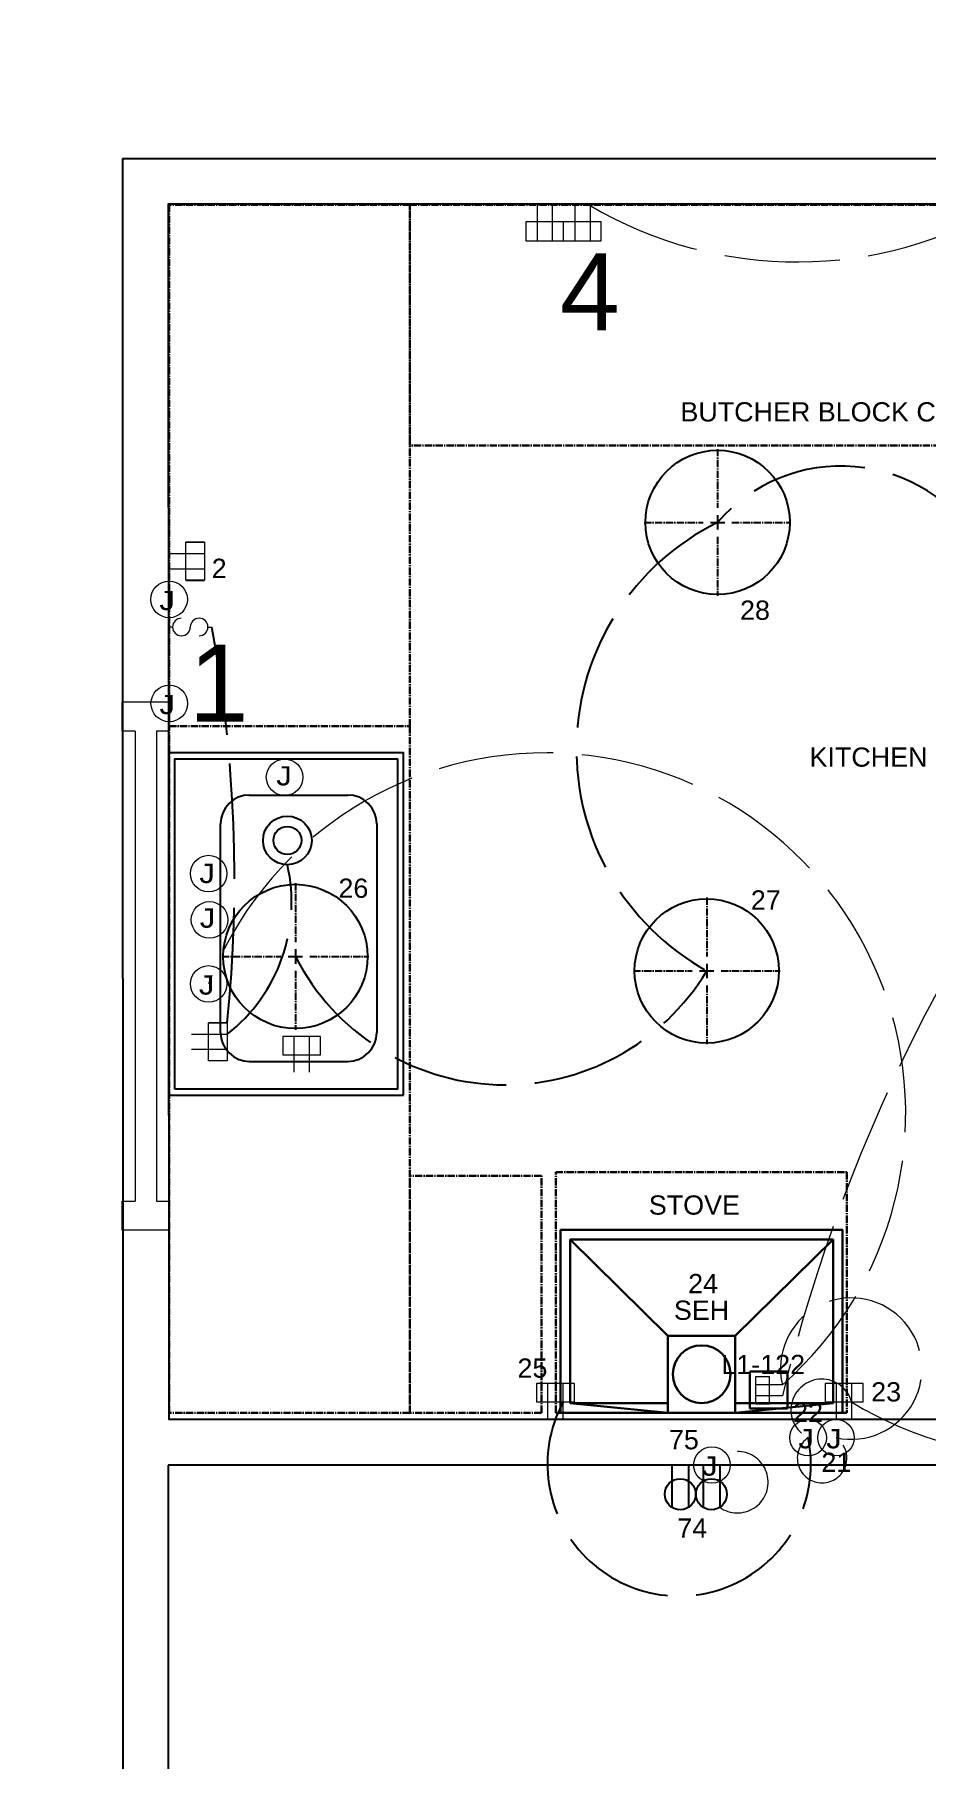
# Model space of a CAD drawing. Header units: inches. Extents: x 26 to 544, y -542 to 369.
# Drawn here: x 26 to 118.7, y -257.1 to -77.8 of the extents above; entities that cross this region are included whole.
import ezdxf

# ---------------------------------------------------------------- set-up
doc = ezdxf.new("R2010")
doc.units = ezdxf.units.IN
doc.header["$MEASUREMENT"] = 0
doc.linetypes.add('ACAD_ISO02W100', pattern=[15, 12, -3])
doc.linetypes.add('CENTER2', pattern=[1.125, 0.75, -0.125, 0.125, -0.125])
doc.layers.get('0').update_dxf_attribs({"color": 1, "lineweight": 9})
for name, color, linetype, lineweight in [('A201-Dimensions', 7, 'Continuous', 9), ('A201-Floorplan-2nd-floor', 7, 'Continuous', 9), ('A201-Text', 7, 'Continuous', 9), ('E201-Electrical-2nd-floor', 7, 'Continuous', 9)]:
    doc.layers.add(name, color=color, linetype=linetype, lineweight=lineweight)
doc.styles.add('Reg', font='Courier New.ttf', dxfattribs={"height": 1})
doc.styles.get("Standard").update_dxf_attribs({"font": 'Arial.ttf', "height": 2})
doc.dimstyles.get("Standard").update_dxf_attribs({"dimtxt": 0.18, "dimasz": 0.1175, "dimexe": 0.18, "dimexo": 0.0625, "dimgap": 0.09, "dimtad": 0, "dimtoh": 1, "dimdec": 3, "dimzin": 0, "dimdsep": 46, "dimlunit": 4, "dimtxsty": 'Standard', "dimblk": 'ARCHTICK', "dimblk1": 'ARCHTICK', "dimblk2": 'ARCHTICK', "dimcen": 0.09, "dimadec": 1, "dimazin": 0, "dimtfac": 1, "dimtdec": 3, "dimtofl": 0, "dimtmove": 0, "dimatfit": 3, "dimfxl": 1, "dimtolj": 1, "dimtzin": 0, "dimarcsym": 0})

# ---------------------------------------------------------------- blocks, each defined once
blk = doc.blocks.new('stove')
at = {"layer": 'A201-Floorplan-2nd-floor', "linetype": 'CENTER2', "lineweight": 30}
blk.add_lwpolyline([(-30.27, 25), (0, 25), (0, 0), (-30.27, 0)], close=True, dxfattribs=at)
blk = doc.blocks.new('L2-switch-1')
at = {"layer": 'E201-Electrical-2nd-floor'}
for p, q in [((0.41, 0, -43.5), (0, 0, -43.5)), ((4.08, 0, -43.5), (4.49, 0, -43.5))]:
    blk.add_line(p, q, dxfattribs=at)
for centre, start, end in [((1.32, 0, -43.5), 90, 270), ((3.17, 0, -43.5), 270, 180), ((1.34, 0, -43.5), 270, 0)]:
    blk.add_arc(centre, 0.916, start, end, dxfattribs=at)
blk = doc.blocks.new('L2-gfci-duplex-2')
at = {"layer": 'E201-Electrical-2nd-floor'}
for p, q in [((0, 0, -43.5), (3.72, 0, -43.5)), ((3.72, 1.18, -43.5), (1.79, 1.18, -43.5)), ((1.79, -2.75, -43.5), (1.79, 1.18, -43.5)), ((0, -1.57, -43.5), (3.72, -1.57, -43.5))]:
    blk.add_line(p, q, dxfattribs=at)
at = {"layer": 'E201-Electrical-2nd-floor', "elevation": -43.5}
blk.add_lwpolyline([(1.79, -2.75), (1.79, 1.18), (3.72, 1.18), (3.72, -2.75)], close=True, dxfattribs=at)
blk = doc.blocks.new('L2-north-kitchen-butcher-block')
at = {"layer": 'A201-Floorplan-2nd-floor', "linetype": 'CENTER2', "lineweight": 30}
blk.add_lwpolyline([(0, -25), (-101.32, -25), (-101.32, 0), (0, 0)], close=True, dxfattribs=at)
blk = doc.blocks.new('L2-kitchen-NW-butcher-block')
at = {"layer": 'A201-Floorplan-2nd-floor', "linetype": 'CENTER2', "lineweight": 30}
blk.add_lwpolyline([(25, -54.19), (25, 0), (0, 0), (0, -54.19)], close=True, dxfattribs=at)
blk = doc.blocks.new('L2-kitchen-butcher-block-sink')
at = {"layer": 'A201-Floorplan-2nd-floor', "linetype": 'CENTER2', "lineweight": 30}
blk.add_lwpolyline([(0, 71.3625), (25, 71.3625), (25, 0), (0, 0)], close=True, dxfattribs=at)
blk = doc.blocks.new('L2-butcher-block-west-stove')
at = {"layer": 'A201-Floorplan-2nd-floor', "linetype": 'CENTER2', "lineweight": 30}
for p, q in [((13.69, 24.62), (0, 24.62)), ((0, 0), (0, 24.62)), ((13.69, 0), (13.69, 24.62)), ((13.69, 0), (0, 0))]:
    blk.add_line(p, q, dxfattribs=at)
blk = doc.blocks.new('smart-hood')
at = {"lineweight": 30}
for p, q in [((11.15625, 8), (11.15625, 0)), ((18.15625, 8), (11.15625, 8)), ((18.15625, 8), (18.15625, 0))]:
    blk.add_line(p, q, dxfattribs=at)
blk.add_lwpolyline([(0, 0), (29.3125, 0), (29.3125, 19), (0, 19)], close=True, dxfattribs=at)
blk.add_lwpolyline([(18.15625, 1), (28.3125, 1), (28.3125, 18), (1, 18), (1, 1), (11.15625, 1)], dxfattribs=at)
blk.add_circle((14.65625, 4), 3, dxfattribs=at)
blk = doc.blocks.new('L2-stove-exhaust-hood')
at = {"layer": 'A201-Floorplan-2nd-floor', "lineweight": 30}
for p, q in [((0, 8), (-10.15625, 18)), ((17.15625, 18), (7, 8)), ((-10.15625, 1), (0, 0)), ((7, 0), (17.15625, 1))]:
    blk.add_line(p, q, dxfattribs=at)
blk.add_blockref('smart-hood', (-11.15625, 0), dxfattribs=at)
blk = doc.blocks.new('L2-gfci-duplex-4')
at = {"layer": 'E201-Electrical-2nd-floor'}
for p, q in [((-3.92, 0, -48.88), (-3.92, -1.96, -48.88)), ((3.92, 0, -48.88), (-3.92, 0, -48.88)), ((-2.75, 1.76, -48.88), (-2.75, -1.96, -48.88)), ((-1.18, 1.76, -48.88), (-1.18, -1.96, -48.88)), ((0, -1.96, -48.88), (0, 0, -48.88)), ((1.18, 1.7, -48.88), (1.18, -1.96, -48.88)), ((2.75, 1.7, -48.88), (2.75, -1.96, -48.88)), ((3.92, -1.96, -48.88), (3.92, 0, -48.88)), ((-3.92, -1.96, -48.88), (3.92, -1.96, -48.88))]:
    blk.add_line(p, q, dxfattribs=at)
blk = doc.blocks.new('L2-gfci-duplex-10')
at = {"layer": 'E201-Electrical-2nd-floor'}
for p, q in [((3.72, 2.75), (1.79, 2.75)), ((1.79, -1.18), (1.79, 2.75)), ((0, 1.57), (3.72, 1.57)), ((0, 0), (3.72, 0))]:
    blk.add_line(p, q, dxfattribs=at)
blk.add_lwpolyline([(1.79, -1.18), (1.79, 2.75), (3.72, 2.75), (3.72, -1.18)], close=True, dxfattribs=at)
blk = doc.blocks.new('L2-gfci-duplex-9')
at = {"layer": 'E201-Electrical-2nd-floor'}
for p, q in [((0, 0), (0, -1.94)), ((3.92, 0), (0, 0)), ((1.18, -3.72), (1.18, 0)), ((2.75, -3.72), (2.75, 0)), ((3.92, -1.94), (3.92, 0)), ((3.92, -1.94), (0, -1.94))]:
    blk.add_line(p, q, dxfattribs=at)
blk = doc.blocks.new('L2-cabinet-holding-kitchen-sink')
at = {"layer": 'A201-Floorplan-2nd-floor', "lineweight": -3}
for points in [[(0, 0), (0, 35.56), (-24.42, 35.56), (-24.4, 0)], [(-23.77, 0.62), (-23.8, 34.94), (-0.63, 34.94), (-0.63, 0.62)]]:
    blk.add_lwpolyline(points, close=True, dxfattribs=at)
blk = doc.blocks.new('L2-insinkerator')
at = {"layer": 'E201-Electrical-2nd-floor', "lineweight": -3}
blk.add_circle((0, 2.53), 2.53, dxfattribs=at)
blk = doc.blocks.new('L2-kitchen-sink-and-drain')
at = {"layer": 'A201-Floorplan-2nd-floor', "lineweight": -3}
for p, q in [((-3.9375, 4.71875), (6.28125, 4.71875)), ((-6.9375, -19.96875), (-6.9375, 1.71875)), ((9.28125, 1.71875), (9.28125, -19.96875)), ((-3.9375, -22.96875), (6.28125, -22.96875))]:
    blk.add_line(p, q, dxfattribs=at)
blk.add_circle((0, 0), 1.45459, dxfattribs=at)
for centre, start, end in [((-3.9375, 1.71875), 90, 180), ((6.28125, 1.71875), 0, 90), ((-3.9375, -19.96875), 180, 270), ((6.28125, -19.96875), 270, 0)]:
    blk.add_arc(centre, 3, start, end, dxfattribs=at)
blk = doc.blocks.new('L2-gfci-duplex-23')
at = {"layer": 'E201-Electrical-2nd-floor'}
for p, q in [((-1.18, 3.72, -56.5), (-1.18, 1.79, -56.5)), ((2.75, 3.72, -56.5), (-1.18, 3.72, -56.5)), ((0, 0, -56.5), (0, 3.72, -56.5)), ((1.57, 0, -56.5), (1.57, 3.72, -56.5)), ((2.75, 1.79, -56.5), (2.75, 3.72, -56.5)), ((2.75, 1.79, -56.5), (-1.18, 1.79, -56.5))]:
    blk.add_line(p, q, dxfattribs=at)
blk = doc.blocks.new('L2-j-box-22')
at = {"layer": 'E201-Electrical-2nd-floor'}
blk.add_circle((0, -1.9), 1.9, dxfattribs=at)
at = {"layer": 'E201-Electrical-2nd-floor', "lineweight": 5, "style": 'Reg'}
blk.add_text('J', height=2, dxfattribs=at).set_placement((-1.25, -3.01))
blk = doc.blocks.new('L2-j-box-21')
at = {"layer": 'E201-Electrical-2nd-floor'}
blk.add_circle((0, -1.9), 1.9, dxfattribs=at)
at = {"layer": 'E201-Electrical-2nd-floor', "lineweight": 5, "style": 'Reg'}
blk.add_text('J', height=2, dxfattribs=at).set_placement((-1.25, -3.01))
blk = doc.blocks.new('L2-gfci-duplex-25')
at = {"layer": 'E201-Electrical-2nd-floor'}
for p, q in [((-1.18, 3.72, -56.5), (-1.18, 1.79, -56.5)), ((2.75, 3.72, -56.5), (-1.18, 3.72, -56.5)), ((0, 0, -56.5), (0, 3.72, -56.5)), ((1.57, 0, -56.5), (1.57, 3.72, -56.5)), ((2.75, 1.79, -56.5), (2.75, 3.72, -56.5)), ((2.75, 1.79, -56.5), (-1.18, 1.79, -56.5))]:
    blk.add_line(p, q, dxfattribs=at)
blk = doc.blocks.new('*U72')
at = {"layer": 'E201-Electrical-2nd-floor', "color": 0, "linetype": 'CENTER2', "lineweight": -3, "transparency": 16777216}
for p, q in [((0, 1.5), (0, 7.62)), ((-7.62, 0), (-1.5, 0)), ((1.5, 0), (7.62, 0)), ((0, -7.62), (0, -1.5))]:
    blk.add_line(p, q, dxfattribs=at)
at = {"layer": 'E201-Electrical-2nd-floor', "color": 0, "linetype": 'Continuous', "lineweight": -3, "transparency": 16777216}
for p, q in [((-0.75, 0), (0.75, 0)), ((0, -0.75), (0, 0.75))]:
    blk.add_line(p, q, dxfattribs=at)
blk = doc.blocks.new('L2-ceiling-led-26')
at = {"layer": 'E201-Electrical-2nd-floor', "lineweight": -3}
blk.add_circle((0, 0, -94.5), 7.5, dxfattribs=at)
at = {"layer": 'E201-Electrical-2nd-floor', "linetype": 'CENTER2', "lineweight": -3, "rotation": 270}
blk.add_blockref('*U72', (0, 0, -94.5), dxfattribs=at)
blk = doc.blocks.new('*U74')
at = {"layer": 'E201-Electrical-2nd-floor', "color": 0, "linetype": 'CENTER2', "lineweight": -3, "transparency": 16777216}
for p, q in [((0, 1.5), (0, 7.62)), ((-7.62, 0), (-1.5, 0)), ((1.5, 0), (7.62, 0)), ((0, -7.62), (0, -1.5))]:
    blk.add_line(p, q, dxfattribs=at)
at = {"layer": 'E201-Electrical-2nd-floor', "color": 0, "linetype": 'Continuous', "lineweight": -3, "transparency": 16777216}
for p, q in [((-0.75, 0), (0.75, 0)), ((0, -0.75), (0, 0.75))]:
    blk.add_line(p, q, dxfattribs=at)
blk = doc.blocks.new('L2-ceiling-led-27')
at = {"layer": 'E201-Electrical-2nd-floor', "lineweight": -3}
blk.add_circle((0, 0, -93.5), 7.5, dxfattribs=at)
at = {"layer": 'E201-Electrical-2nd-floor', "linetype": 'CENTER2', "lineweight": -3, "rotation": 270}
blk.add_blockref('*U74', (0, 0, -93.5), dxfattribs=at)
blk = doc.blocks.new('*U76')
at = {"layer": 'E201-Electrical-2nd-floor', "color": 0, "linetype": 'CENTER2', "lineweight": -3, "transparency": 16777216}
for p, q in [((0, 1.5), (0, 7.62)), ((-7.62, 0), (-1.5, 0)), ((1.5, 0), (7.62, 0)), ((0, -7.62), (0, -1.5))]:
    blk.add_line(p, q, dxfattribs=at)
at = {"layer": 'E201-Electrical-2nd-floor', "color": 0, "linetype": 'Continuous', "lineweight": -3, "transparency": 16777216}
for p, q in [((-0.75, 0), (0.75, 0)), ((0, -0.75), (0, 0.75))]:
    blk.add_line(p, q, dxfattribs=at)
blk = doc.blocks.new('L2-ceiling-led-28')
at = {"layer": 'E201-Electrical-2nd-floor', "lineweight": -3}
blk.add_circle((0, 0, -93.88), 7.5, dxfattribs=at)
at = {"layer": 'E201-Electrical-2nd-floor', "linetype": 'CENTER2', "lineweight": -3, "rotation": 270}
blk.add_blockref('*U76', (0, 0, -93.88), dxfattribs=at)
blk = doc.blocks.new('L2-j-box-14')
at = {"layer": 'E201-Electrical-2nd-floor'}
blk.add_circle((0, -1.9), 1.9, dxfattribs=at)
at = {"layer": 'E201-Electrical-2nd-floor', "lineweight": 5, "style": 'Reg'}
blk.add_text('J', height=2, dxfattribs=at).set_placement((-1.1, -2.75))
blk = doc.blocks.new('L2-j-box-13')
at = {"layer": 'E201-Electrical-2nd-floor'}
blk.add_circle((0, 0), 1.9, dxfattribs=at)
at = {"layer": 'E201-Electrical-2nd-floor', "lineweight": 5, "style": 'Reg'}
blk.add_text('J', height=2, dxfattribs=at).set_placement((-1.2, -0.98))
blk = doc.blocks.new('L2-j-box-12')
at = {"layer": 'E201-Electrical-2nd-floor'}
blk.add_circle((0, 0), 1.9, dxfattribs=at)
at = {"layer": 'E201-Electrical-2nd-floor', "lineweight": 5, "style": 'Reg'}
blk.add_text('J', height=2, dxfattribs=at).set_placement((-1.25, -0.82))
blk = doc.blocks.new('L2-j-box-11')
at = {"layer": 'E201-Electrical-2nd-floor'}
blk.add_circle((0, 0), 1.9, dxfattribs=at)
at = {"layer": 'E201-Electrical-2nd-floor', "lineweight": 5, "style": 'Reg'}
blk.add_text('J', height=2, dxfattribs=at).set_placement((-1.25, -1.11))
blk = doc.blocks.new('L2-j-box-15')
at = {"layer": 'E201-Electrical-2nd-floor'}
blk.add_circle((0, 0), 1.9, dxfattribs=at)
at = {"layer": 'E201-Electrical-2nd-floor', "lineweight": 5, "style": 'Reg'}
blk.add_text('J', height=2, dxfattribs=at).set_placement((-1.25, -1.11))
blk = doc.blocks.new('L2-j-box-16')
at = {"layer": 'E201-Electrical-2nd-floor'}
blk.add_circle((0, 0), 1.9, dxfattribs=at)
at = {"layer": 'E201-Electrical-2nd-floor', "lineweight": 5, "style": 'Reg'}
blk.add_text('J', height=2, dxfattribs=at).set_placement((-1.25, -1.11))
blk = doc.blocks.new('L2-j-box-77')
at = {"layer": 'E201-Electrical-2nd-floor'}
blk.add_circle((1.9, 0, -8), 1.9, dxfattribs=at)
at = {"layer": 'E201-Electrical-2nd-floor', "lineweight": 5, "style": 'Reg'}
blk.add_text('J', height=2, dxfattribs=at).set_placement((0.65, -1.11, -8))
blk = doc.blocks.new('_ArchTick')
at = {"color": 0, "linetype": 'ByBlock', "lineweight": 30, "const_width": 0.15}
blk.add_lwpolyline([(-0.5, -0.5), (0.5, 0.5)], dxfattribs=at)
blk = doc.blocks.new('*D111')
at = {"layer": 'A201-Dimensions', "color": 0, "lineweight": -2, "transparency": 16777216}
for p, q in [((95.54, 39.96), (95.54, 27.09)), ((221.79, 39.96), (221.79, 27.09)), ((95.54, 27.27), (154.47, 27.27)), ((221.79, 27.27), (162.85, 27.27))]:
    blk.add_line(p, q, dxfattribs=at)
at = {"layer": 'A201-Dimensions', "color": 0, "lineweight": -2, "transparency": 16777216, "xscale": 0.1175, "yscale": 0.1175, "zscale": 0.1175, "rotation": 180}
blk.add_blockref('_ArchTick', (95.54, 27.27), dxfattribs=at)
at = {"layer": 'A201-Dimensions', "color": 0, "lineweight": -2, "transparency": 16777216, "xscale": 0.1175, "yscale": 0.1175, "zscale": 0.1175}
blk.add_blockref('_ArchTick', (221.79, 27.27), dxfattribs=at)
at = {"layer": 'A201-Dimensions', "color": 0, "lineweight": 5, "transparency": 16777216, "insert": (158.66, 27.27), "char_height": 2, "attachment_point": 5, "rotation": 180}
blk.add_mtext('\\A1;10\'-6{\\H1x;\\S1/4;}"', dxfattribs=at)
blk = doc.blocks.new('*D112')
at = {"layer": 'A201-Dimensions', "color": 0, "lineweight": -2, "transparency": 16777216}
for p, q in [((95.35, 351.82), (76.26, 351.82)), ((76.44, 351.82), (76.44, 209.05)), ((76.44, 39.94), (76.44, 198.96)), ((95.35, 39.94), (76.26, 39.94))]:
    blk.add_line(p, q, dxfattribs=at)
at = {"layer": 'A201-Dimensions', "color": 0, "lineweight": -2, "transparency": 16777216, "xscale": 0.1175, "yscale": 0.1175, "zscale": 0.1175}
for p, rotation in [((76.44, 351.82), 90), ((76.44, 39.94), 270)]:
    blk.add_blockref('_ArchTick', p, dxfattribs=dict(at, rotation=rotation))
at = {"layer": 'A201-Dimensions', "color": 0, "lineweight": 5, "transparency": 16777216, "insert": (76.44, 204.01), "char_height": 2, "attachment_point": 5, "rotation": 90}
blk.add_mtext('\\A1;25\'-11{\\H1x;\\S7/8;}"', dxfattribs=at)
blk = doc.blocks.new('*D113')
at = {"layer": 'A201-Dimensions', "color": 0, "lineweight": -2, "transparency": 16777216}
for p, q in [((221.73, 173.94), (84.85, 173.94)), ((85.03, 173.94), (85.03, 114.63)), ((85.03, 40.03), (85.03, 106.31)), ((221.73, 40.03), (84.85, 40.03))]:
    blk.add_line(p, q, dxfattribs=at)
at = {"layer": 'A201-Dimensions', "color": 0, "lineweight": -2, "transparency": 16777216, "xscale": 0.1175, "yscale": 0.1175, "zscale": 0.1175}
for p, rotation in [((85.03, 173.94), 90), ((85.03, 40.03), 270)]:
    blk.add_blockref('_ArchTick', p, dxfattribs=dict(at, rotation=rotation))
at = {"layer": 'A201-Dimensions', "color": 0, "lineweight": 5, "transparency": 16777216, "insert": (85.03, 110.47), "char_height": 2, "attachment_point": 5, "rotation": 90}
blk.add_mtext('\\A1;11\'-1{\\H1x;\\S7/8;}"', dxfattribs=at)
blk = doc.blocks.new('*D114')
at = {"layer": 'A201-Dimensions', "color": 0, "lineweight": -2, "transparency": 16777216}
for p, q in [((375.41, 40.32), (375.41, 25.85)), ((527.75, 40.32), (527.75, 25.85)), ((375.41, 26.03), (447.42, 26.03)), ((527.75, 26.03), (455.74, 26.03))]:
    blk.add_line(p, q, dxfattribs=at)
at = {"layer": 'A201-Dimensions', "color": 0, "lineweight": -2, "transparency": 16777216, "xscale": 0.1175, "yscale": 0.1175, "zscale": 0.1175, "rotation": 180}
blk.add_blockref('_ArchTick', (375.41, 26.03), dxfattribs=at)
at = {"layer": 'A201-Dimensions', "color": 0, "lineweight": -2, "transparency": 16777216, "xscale": 0.1175, "yscale": 0.1175, "zscale": 0.1175}
blk.add_blockref('_ArchTick', (527.75, 26.03), dxfattribs=at)
at = {"layer": 'A201-Dimensions', "color": 0, "lineweight": 5, "transparency": 16777216, "insert": (451.58, 26.03), "char_height": 2, "attachment_point": 5, "rotation": 180}
blk.add_mtext('\\A1;12\'-8{\\H1x;\\S3/8;}"', dxfattribs=at)
blk = doc.blocks.new('*D115')
at = {"layer": 'A201-Dimensions', "color": 0, "lineweight": -2, "transparency": 16777216}
for p, q in [((375.47, 88.29), (381.14, 88.29)), ((380.96, 88.29), (380.96, 68.58)), ((380.96, 40.38), (380.96, 60.08)), ((375.47, 40.38), (381.14, 40.38))]:
    blk.add_line(p, q, dxfattribs=at)
at = {"layer": 'A201-Dimensions', "color": 0, "lineweight": -2, "transparency": 16777216, "xscale": 0.1175, "yscale": 0.1175, "zscale": 0.1175}
for p, rotation in [((380.96, 88.29), 90), ((380.96, 40.38), 270)]:
    blk.add_blockref('_ArchTick', p, dxfattribs=dict(at, rotation=rotation))
at = {"layer": 'A201-Dimensions', "color": 0, "lineweight": 5, "transparency": 16777216, "insert": (380.96, 64.33), "char_height": 2, "attachment_point": 5, "rotation": 90}
blk.add_mtext('\\A1;3\'-11{\\H1x;\\S7/8;}"', dxfattribs=at)
blk = doc.blocks.new('*D116')
at = {"layer": 'A201-Dimensions', "color": 0, "lineweight": -2, "transparency": 16777216}
for p, q in [((527.81, 147.75), (541.72, 147.75)), ((541.54, 147.75), (541.54, 98.32)), ((541.54, 40.38), (541.54, 89.81)), ((527.81, 40.38), (541.72, 40.38))]:
    blk.add_line(p, q, dxfattribs=at)
at = {"layer": 'A201-Dimensions', "color": 0, "lineweight": -2, "transparency": 16777216, "xscale": 0.1175, "yscale": 0.1175, "zscale": 0.1175}
for p, rotation in [((541.54, 147.75), 90), ((541.54, 40.38), 270)]:
    blk.add_blockref('_ArchTick', p, dxfattribs=dict(at, rotation=rotation))
at = {"layer": 'A201-Dimensions', "color": 0, "lineweight": 5, "transparency": 16777216, "insert": (541.54, 94.07), "char_height": 2, "attachment_point": 5, "rotation": 90}
blk.add_mtext('\\A1;8\'-11{\\H1x;\\S3/8;}"', dxfattribs=at)
blk = doc.blocks.new('*D126')
at = {"layer": 'A201-Dimensions', "color": 0, "lineweight": -2, "transparency": 16777216}
for p, q in [((95.41, 351.88), (95.41, 367.08)), ((95.41, 366.9), (238.71, 366.9)), ((390.6, 366.9), (247.31, 366.9)), ((390.6, 351.88), (390.6, 367.08))]:
    blk.add_line(p, q, dxfattribs=at)
at = {"layer": 'A201-Dimensions', "color": 0, "lineweight": -2, "transparency": 16777216, "xscale": 0.1175, "yscale": 0.1175, "zscale": 0.1175, "rotation": 180}
blk.add_blockref('_ArchTick', (95.41, 366.9), dxfattribs=at)
at = {"layer": 'A201-Dimensions', "color": 0, "lineweight": -2, "transparency": 16777216, "xscale": 0.1175, "yscale": 0.1175, "zscale": 0.1175}
blk.add_blockref('_ArchTick', (390.6, 366.9), dxfattribs=at)
at = {"layer": 'A201-Dimensions', "color": 0, "lineweight": 5, "transparency": 16777216, "insert": (243.01, 366.9), "char_height": 2, "attachment_point": 5, "rotation": 180}
blk.add_mtext('\\A1;24\'-7{\\H1x;\\S1/4;}"', dxfattribs=at)
blk = doc.blocks.new('*D129')
at = {"layer": 'A201-Dimensions', "color": 0, "lineweight": -2, "transparency": 16777216}
for p, q in [((404.63, 147.75), (414.01, 147.75)), ((413.83, 147.75), (413.83, 122.32)), ((413.83, 88.29), (413.83, 113.73)), ((404.63, 88.29), (414.01, 88.29))]:
    blk.add_line(p, q, dxfattribs=at)
at = {"layer": 'A201-Dimensions', "color": 0, "lineweight": -2, "transparency": 16777216, "xscale": 0.1175, "yscale": 0.1175, "zscale": 0.1175}
for p, rotation in [((413.83, 147.75), 90), ((413.83, 88.29), 270)]:
    blk.add_blockref('_ArchTick', p, dxfattribs=dict(at, rotation=rotation))
at = {"layer": 'A201-Dimensions', "color": 0, "lineweight": 5, "transparency": 16777216, "insert": (413.83, 118.02), "char_height": 2, "attachment_point": 5, "rotation": 90}
blk.add_mtext('\\A1;4\'-11{\\H1x;\\S1/2;}"', dxfattribs=at)
blk = doc.blocks.new('*D130')
at = {"layer": 'A201-Dimensions', "color": 0, "lineweight": -2, "transparency": 16777216}
for p, q in [((399.75, 169.19), (394.86, 169.19)), ((395.04, 169.19), (395.04, 134.59)), ((395.04, 93.04), (395.04, 127.63)), ((399.75, 93.04), (394.86, 93.04))]:
    blk.add_line(p, q, dxfattribs=at)
at = {"layer": 'A201-Dimensions', "color": 0, "lineweight": -2, "transparency": 16777216, "xscale": 0.1175, "yscale": 0.1175, "zscale": 0.1175}
for p, rotation in [((395.04, 169.19), 90), ((395.04, 93.04), 270)]:
    blk.add_blockref('_ArchTick', p, dxfattribs=dict(at, rotation=rotation))
at = {"layer": 'A201-Dimensions', "color": 0, "lineweight": 5, "transparency": 16777216, "insert": (395.04, 131.11), "char_height": 2, "attachment_point": 5, "rotation": 90}
blk.add_mtext('\\A1;6\'-4{\\H1x;\\S1/8;}"', dxfattribs=at)
blk = doc.blocks.new('*D131')
at = {"layer": 'A201-Dimensions', "color": 0, "lineweight": -2, "transparency": 16777216}
for p, q in [((370.6, 93.04), (364.45, 93.04)), ((364.63, 93.04), (364.63, 69.32)), ((364.63, 40.02), (364.63, 63.74)), ((370.6, 40.02), (364.45, 40.02))]:
    blk.add_line(p, q, dxfattribs=at)
at = {"layer": 'A201-Dimensions', "color": 0, "lineweight": -2, "transparency": 16777216, "xscale": 0.1175, "yscale": 0.1175, "zscale": 0.1175}
for p, rotation in [((364.63, 93.04), 90), ((364.63, 40.02), 270)]:
    blk.add_blockref('_ArchTick', p, dxfattribs=dict(at, rotation=rotation))
at = {"layer": 'A201-Dimensions', "color": 0, "lineweight": 5, "transparency": 16777216, "insert": (364.63, 66.53), "char_height": 2, "attachment_point": 5, "rotation": 90}
blk.add_mtext('\\A1;4\'-5"', dxfattribs=at)
blk = doc.blocks.new('*D132')
at = {"layer": 'A201-Dimensions', "color": 0, "lineweight": -2, "transparency": 16777216}
for p, q in [((226.6, 169.19), (234.59, 169.19)), ((234.41, 169.19), (234.41, 108.74)), ((234.41, 39.92), (234.41, 100.36)), ((226.6, 39.92), (234.59, 39.92))]:
    blk.add_line(p, q, dxfattribs=at)
at = {"layer": 'A201-Dimensions', "color": 0, "lineweight": -2, "transparency": 16777216, "xscale": 0.1175, "yscale": 0.1175, "zscale": 0.1175}
for p, rotation in [((234.41, 169.19), 90), ((234.41, 39.92), 270)]:
    blk.add_blockref('_ArchTick', p, dxfattribs=dict(at, rotation=rotation))
at = {"layer": 'A201-Dimensions', "color": 0, "lineweight": 5, "transparency": 16777216, "insert": (234.41, 104.55), "char_height": 2, "attachment_point": 5, "rotation": 90}
blk.add_mtext('\\A1;10\'-9{\\H1x;\\S1/4;}"', dxfattribs=at)
blk = doc.blocks.new('*D143')
at = {"layer": 'A201-Dimensions', "color": 0, "lineweight": -2, "transparency": 16777216}
for p, q in [((95.35, 351.82), (84.75, 351.82)), ((84.93, 351.82), (84.93, 267.03)), ((84.93, 173.94), (84.93, 258.72)), ((95.35, 173.94), (84.75, 173.94))]:
    blk.add_line(p, q, dxfattribs=at)
at = {"layer": 'A201-Dimensions', "color": 0, "lineweight": -2, "transparency": 16777216, "xscale": 0.1175, "yscale": 0.1175, "zscale": 0.1175}
for p, rotation in [((84.93, 351.82), 90), ((84.93, 173.94), 270)]:
    blk.add_blockref('_ArchTick', p, dxfattribs=dict(at, rotation=rotation))
at = {"layer": 'A201-Dimensions', "color": 0, "lineweight": 5, "transparency": 16777216, "insert": (84.93, 262.88), "char_height": 2, "attachment_point": 5, "rotation": 90}
blk.add_mtext('\\A1;14\'-9{\\H1x;\\S7/8;}"', dxfattribs=at)
blk = doc.blocks.new('*D144')
at = {"layer": 'A201-Dimensions', "color": 0, "lineweight": -2, "transparency": 16777216}
for p, q in [((226.53, 39.85), (226.53, 26.59)), ((370.66, 39.96), (370.66, 26.59)), ((226.53, 26.77), (294.44, 26.77)), ((370.66, 26.77), (302.75, 26.77))]:
    blk.add_line(p, q, dxfattribs=at)
at = {"layer": 'A201-Dimensions', "color": 0, "lineweight": -2, "transparency": 16777216, "xscale": 0.1175, "yscale": 0.1175, "zscale": 0.1175, "rotation": 180}
blk.add_blockref('_ArchTick', (226.53, 26.77), dxfattribs=at)
at = {"layer": 'A201-Dimensions', "color": 0, "lineweight": -2, "transparency": 16777216, "xscale": 0.1175, "yscale": 0.1175, "zscale": 0.1175}
blk.add_blockref('_ArchTick', (370.66, 26.77), dxfattribs=at)
at = {"layer": 'A201-Dimensions', "color": 0, "lineweight": 5, "transparency": 16777216, "insert": (298.6, 26.77), "char_height": 2, "attachment_point": 5, "rotation": 180}
blk.add_mtext('\\A1;12\'-0{\\H1x;\\S1/8;}"', dxfattribs=at)
blk = doc.blocks.new('L1-gfci-122')
at = {"layer": 'E201-Electrical-2nd-floor', "lineweight": 30}
for p, q in [((-2.06, -2.48), (-2.06, 1.37)), ((-2.06, 1.37), (-0.08, 1.37)), ((-0.08, 1.37), (1.85, 1.37)), ((1.85, 1.37), (1.85, -2.48)), ((1.85, -2.48), (-2.06, -2.48))]:
    blk.add_line(p, q, dxfattribs=at)
at = {"layer": 'E201-Electrical-2nd-floor'}
for p, q in [((-1.44, 0.87), (0, 0.87)), ((-1.44, -2.03), (-1.44, 0.87)), ((1.32, 0), (-1.44, 0)), ((0, -2.03), (0, 0.87)), ((1.32, -1.16), (-1.44, -1.16)), ((0, -2.03), (-1.44, -2.03))]:
    blk.add_line(p, q, dxfattribs=at)
blk = doc.blocks.new('L2-kitchen-window')
at = {"layer": 'A201-Floorplan-2nd-floor'}
for p, q in [((-0.03, 54.87), (-4.83, 54.87)), ((-0.03, 54.88), (-0.03, 51.87)), ((-3.51, 51.87), (-4.83, 51.87)), ((-3.51, 51.87), (-3.51, 3)), ((-0.03, 51.87), (-1.31, 51.87)), ((-1.31, 51.87), (-1.31, 3)), ((-4.82, 3), (-3.51, 3)), ((-1.31, 3), (0, 3)), ((0, 3), (0, 0)), ((0, 0), (-4.82, 0))]:
    blk.add_line(p, q, dxfattribs=at)
at = {"layer": 'A201-Floorplan-2nd-floor', "lineweight": 30}
for p, q in [((-4.83, 54.87), (-4.83, 51.87)), ((-4.82, 3), (-4.82, 0))]:
    blk.add_line(p, q, dxfattribs=at)

msp = doc.modelspace()

# ---------------------------------------------------------------- linework, layer by layer
at = {"layer": 'A201-Floorplan-2nd-floor', "lineweight": -3}
for q in [(356.5673, -90.6912), (35.2654, -532.5022)]:
    msp.add_line((35.1678, -90.6913), q, dxfattribs=at)
msp.add_lwpolyline([(173.9383, -221.7882), (40.0259, -221.7882), (39.9423, -95.4132), (351.8173, -95.4132), (351.8173, -390.6044), (242.7548, -390.6044), (242.7548, -453.452), (218.2548, -453.452), (218.2548, -439.8979), (152.5048, -439.8979), (152.5048, -404.5647), (173.9383, -404.5647), (173.9383, -221.7829)], dxfattribs=at)
msp.add_lwpolyline([(39.9165, -226.5329), (39.9642, -370.6585), (93.0361, -370.6585), (93.0361, -399.8147), (169.1883, -399.8147), (169.1883, -226.5329)], close=True, dxfattribs=at)
at = {"layer": 'E201-Electrical-2nd-floor', "lineweight": -3}
for p, q in [((41.7537, -134.5338), (43.6912, -134.5338)), ((92.2875, -226.5329), (92.2875, -230.9243)), ((94.018, -226.5329), (94.018, -230.9147)), ((95.5318, -226.5329), (95.5318, -230.9243)), ((97.2623, -226.5329), (97.2623, -230.9147))]:
    msp.add_line(p, q, dxfattribs=at)
for centre in [(93.1453, -229.5651), (96.3896, -229.5651)]:
    msp.add_circle(centre, 1.6072, dxfattribs=at)
at = {"layer": 'E201-Electrical-2nd-floor', "linetype": 'ACAD_ISO02W100', "lineweight": 5}
for centre, radius, start, end in [((98.4975, -214.6294), 162.9976, 258.783325, 46.924452), ((105.3008, -58.9361), 42.523, 239.582439, 300.927073), ((276.3777, -261.3988), 177.6642, 112.001676, 166.309967), ((79.1064, -189.9657), 37.4749, 311.139497, 158.967335), ((110.9159, -216.5072), 7.3499, 257.606313, 193.22288), ((107.8645, -220.8099), 3.209, 14.601984, 243.662798), ((131.1312, -186.8069), 38.8371, 238.72644, 304.809171), ((107.8897, -225.8118), 2.5727, 124.272515, 55.727485), ((99.0907, -228.3149), 3.1948, 234.762152, 146.09676)]:
    msp.add_arc(centre, radius, start, end, dxfattribs=at)
at = {"layer": 'E201-Electrical-2nd-floor', "linetype": 'ACAD_ISO02W100', "lineweight": -3}
for centre, radius, start, end in [((109.852, -139.6545), 16.973, 30.998468, 139.08463), ((108.6858, -152.1456), 26.3299, 116.285006, 240.950587), ((-100.3507, -165.6729), 147.1723, 354.190629, 10.278199), ((35.3341, -168.0203), 17.4232, 308.020041, 12.903716), ((74.9424, -162.5453), 24.4637, 207.030559, 328.950333), ((93.0372, -226.4619), 13.6881, 151.835264, 11.701222)]:
    msp.add_arc(centre, radius, start, end, dxfattribs=at)

# ---------------------------------------------------------------- block references
at = {"lineweight": -3}
for name, p in [('L2-north-kitchen-butcher-block', (166.3486, -95.5382)), ('L2-gfci-duplex-2', (39.9664, -131.7882, 43.5)), ('L2-kitchen-sink-and-drain', (52.3173, -161.6007)), ('L2-gfci-duplex-10', (42.3409, -183.3151)), ('L2-gfci-duplex-9', (51.8537, -181.967)), ('L2-butcher-block-west-stove', (65.0259, -221.0882)), ('stove', (110.4788, -221.0882)), ('L2-stove-exhaust-hood', (91.8697, -221.0882))]:
    msp.add_blockref(name, p, dxfattribs=at)
at = {"lineweight": 5}
for name, p in [('L2-kitchen-window', (40.0109, -202.1051)), ('L2-cabinet-holding-kitchen-sink', (64.4009, -188.0695)), ('L2-insinkerator', (52.3173, -164.1295))]:
    msp.add_blockref(name, p, dxfattribs=at)
at = {"layer": 'A201-Floorplan-2nd-floor', "lineweight": -3}
for name, p in [('L2-kitchen-NW-butcher-block', (40.0259, -95.5382)), ('L2-kitchen-butcher-block-sink', (40.0259, -221.0882))]:
    msp.add_blockref(name, p, dxfattribs=at)
at = {"layer": 'A201-Floorplan-2nd-floor', "lineweight": 5}
for name, p in [('L2-ceiling-led-28', (97.0259, -128.5382, 93.875)), ('L2-j-box-16', (40.0259, -136.5469)), ('L2-j-box-15', (40.0362, -147.3594)), ('L2-j-box-14', (52.0259, -153.132)), ('L2-j-box-13', (44.1282, -165.0469)), ('L2-ceiling-led-26', (53.1509, -173.6632, 94.5)), ('L2-j-box-12', (44.2237, -169.8552)), ('L2-ceiling-led-27', (95.9009, -175.1632, 93.5)), ('L2-j-box-11', (44.1282, -176.5159)), ('L2-gfci-duplex-25', (79.4009, -221.7882, 56.5)), ('L2-j-box-22', (106.4409, -221.7882)), ('L2-j-box-21', (109.3384, -221.7882))]:
    msp.add_blockref(name, p, dxfattribs=at)
at = {"layer": 'E201-Electrical-2nd-floor', "lineweight": -3}
for name, p in [('L2-gfci-duplex-4', (81.0259, -97.3019, 48.875)), ('L2-switch-1', (39.9714, -139.4132, 43.5))]:
    msp.add_blockref(name, p, dxfattribs=at)
at = {"layer": 'E201-Electrical-2nd-floor', "lineweight": 5}
for name, p in [('L1-gfci-122', (102.4363, -218.1884)), ('L2-gfci-duplex-23', (109.4009, -221.7882, 56.5)), ('L2-j-box-77', (94.5415, -226.5329, 8))]:
    msp.add_blockref(name, p, dxfattribs=at)

# ---------------------------------------------------------------- texts
at = {"layer": 'A201-Text', "lineweight": 5}
for s, p in [('BUTCHER BLOCK COUNTER TOP', (93.1663, -118.0455)), ('KITCHEN', (106.5869, -153.9373)), ('STOVE', (89.8796, -200.503)), ('SEH', (92.4878, -211.4373))]:
    msp.add_text(s, height=2, dxfattribs=at).set_placement(p)
at = {"layer": 'E201-Electrical-2nd-floor', "lineweight": 5}
for s, p in [('28', (99.3608, -138.6605)), ('26', (57.6224, -167.5647)), ('27', (100.4857, -168.792)), ('24', (93.9676, -208.6675)), ('25', (76.2315, -217.4497)), ('23', (112.9973, -219.921)), ('22', (104.8786, -222.0609)), ('75', (91.9715, -224.8951)), ('21', (107.8218, -227.2474)), ('74', (92.8407, -234.0884))]:
    msp.add_text(s, height=2, dxfattribs=at).set_placement(p)
at = {"layer": 'E201-Electrical-2nd-floor', "lineweight": -3, "attachment_point": 1}
for s, insert, char_height in [('4', (80.6362, -100.5545), 8), ('2', (44.4445, -132.3126), 2), ('1', (42.0793, -141.239), 8)]:
    msp.add_mtext(s, dxfattribs=dict(at, insert=insert, char_height=char_height))
at = {"layer": 'E201-Electrical-2nd-floor', "lineweight": 5, "insert": (97.4261, -215.08), "char_height": 2, "attachment_point": 1}
msp.add_mtext('L1-122', dxfattribs=at)

# ---------------------------------------------------------------- dimensions: what is measured, and where the dimension line sits
at = {"layer": 'A201-Dimensions', "lineweight": 5}
dim = msp.add_linear_dim(base=(366.8957, -390.6044), p1=(351.8173, -95.4132), p2=(351.8173, -390.6044), angle=90, dimstyle='Standard', dxfattribs=at)
dim.commit()
dim.dimension.update_dxf_attribs({"geometry": '*D126', "text_midpoint": (366.8957, -243.0088)})
for base, p1, p2, picture, middle in [((351.8173, -76.4392), (39.9423, -95.4132), (351.8173, -95.4132), '*D112', (204.0069, -76.4392)), ((40.0259, -85.028), (173.9383, -221.7882), (40.0259, -221.7882), '*D113', (110.4707, -85.028)), ((40.3798, -541.5388), (147.7548, -527.7522), (40.3798, -527.7522), '*D116', (94.0673, -541.5388))]:
    dim = msp.add_linear_dim(base=base, p1=p1, p2=p2, dimstyle='Standard', dxfattribs=at)
    dim.commit()
    dim.dimension.update_dxf_attribs({"geometry": picture, "text_midpoint": middle, "dimtype": 128})
for base, p1, p2, picture, middle in [((351.8173, -84.9342), (173.9383, -95.4132), (351.8173, -95.4132), '*D143', (262.8778, -84.9342)), ((39.9165, -234.4066), (169.1883, -226.5329), (39.9165, -226.5329), '*D132', (104.5524, -234.4066)), ((169.1883, -395.0417), (93.0361, -399.8147), (169.1883, -399.8147), '*D130', (131.1122, -395.0417)), ((147.7548, -413.8282), (88.2861, -404.5647), (147.7548, -404.5647), '*D129', (118.0204, -413.8282)), ((93.0361, -364.6255), (40.024, -370.6585), (93.0361, -370.6585), '*D131', (66.53, -364.6255)), ((88.2861, -380.955), (40.3798, -375.4085), (88.2861, -375.4085), '*D115', (64.3329, -380.955))]:
    dim = msp.add_linear_dim(base=base, p1=p1, p2=p2, dimstyle='Standard', dxfattribs=at)
    dim.commit()
    dim.dimension.update_dxf_attribs({"geometry": picture, "text_midpoint": middle})
for base, p1, p2, picture, middle in [((26.0312, -375.4085), (40.3798, -527.7522), (40.3798, -375.4085), '*D114', (26.0312, -451.5803)), ((26.7699, -370.6585), (39.9165, -226.5329), (40.024, -370.6585), '*D144', (26.7699, -298.5957)), ((27.267, -221.7882), (40.0259, -95.5382), (40.0259, -221.7882), '*D111', (27.267, -158.6632))]:
    dim = msp.add_linear_dim(base=base, p1=p1, p2=p2, angle=90, dimstyle='Standard', dxfattribs=at)
    dim.commit()
    dim.dimension.update_dxf_attribs({"geometry": picture, "text_midpoint": middle, "dimtype": 128})

doc.saveas('drawing.dxf')
